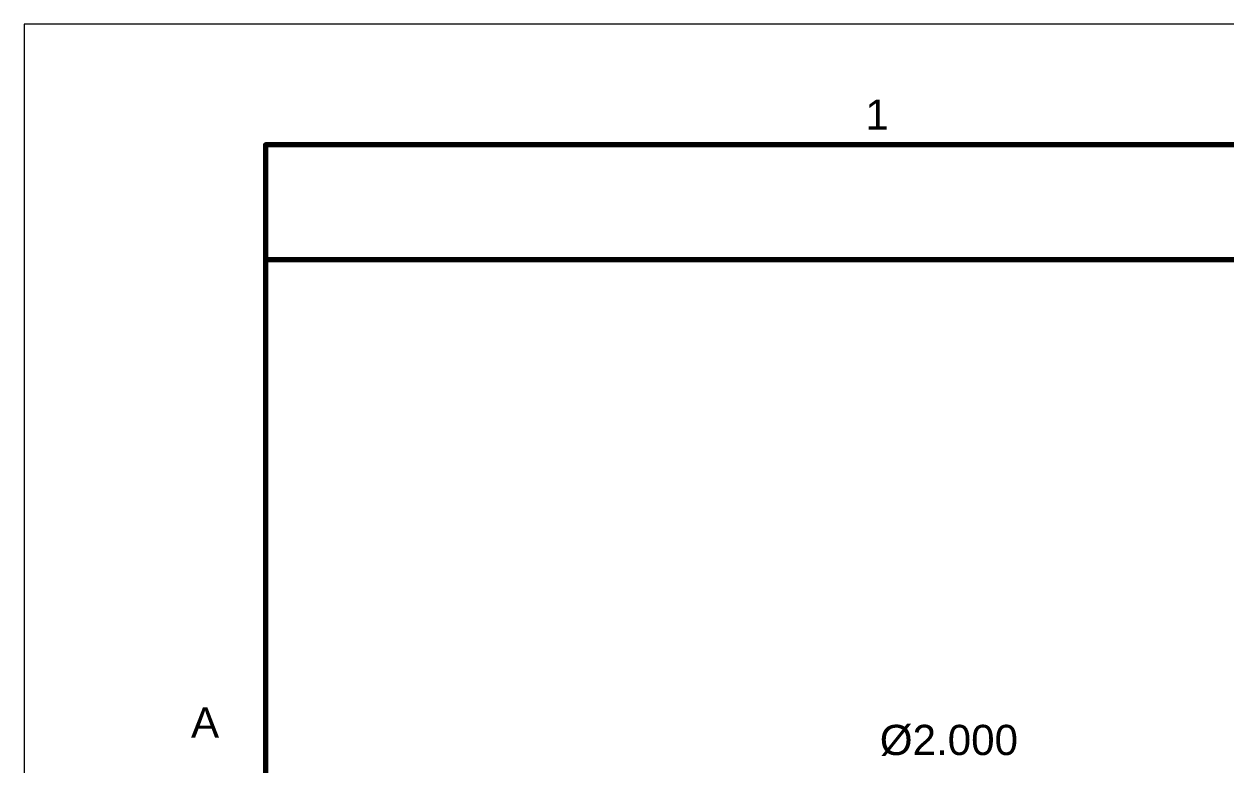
# Model space of a CAD drawing. Header units: millimetres. Extents: x 0 to 841, y 0 to 594.
# Drawn here: x 0 to 99.6, y 532.7 to 594 of the extents above; entities that cross this region are included whole.
import ezdxf
from ezdxf.enums import TextEntityAlignment as Align

# ---------------------------------------------------------------- set-up
doc = ezdxf.new("R2010")
doc.units = ezdxf.units.MM
for name, color, linetype, lineweight in [('FINA', 7, 'CONTINUOUS', 18), ('MARCO', 7, 'CONTINUOUS', 70), ('TXT', 7, 'CONTINUOUS', 25)]:
    doc.layers.add(name, color=color, linetype=linetype, lineweight=lineweight)
doc.styles.add('STD', font='LiberationSans-Regular.ttf')

msp = doc.modelspace()

# ---------------------------------------------------------------- linework, layer by layer
at = {"layer": 'FINA'}
msp.add_lwpolyline([(0, 0), (841, 0), (841, 594), (0, 594)], close=True, dxfattribs=at)
at = {"layer": 'MARCO'}
for points in [[(20, 10), (831, 10), (831, 584), (20, 584)], [(20, 574.5), (831, 574.5), (831, 584), (20, 584)]]:
    msp.add_lwpolyline(points, close=True, dxfattribs=at)

# ---------------------------------------------------------------- texts
at = {"layer": 'TXT', "style": 'STD'}
for s, p in [('1', (70.688, 586.5)), ('A', (15, 536.167))]:
    msp.add_text(s, height=2.5, dxfattribs=at).set_placement(p, align=Align.MIDDLE_CENTER)
msp.add_text('Ø2.000', height=2.5, dxfattribs=at).set_placement((82.365, 532.725), align=Align.BOTTOM_RIGHT)

doc.saveas('drawing.dxf')
